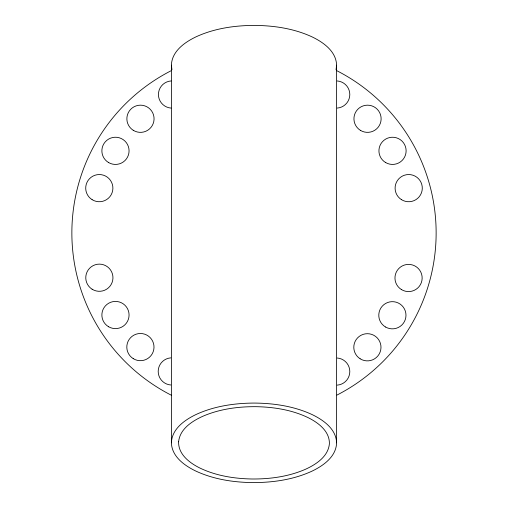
<?xml version="1.0" encoding="UTF-8"?>
<svg xmlns="http://www.w3.org/2000/svg" width="508" height="508" viewBox="0 0 508 508"><rect width="100%" height="100%" fill="white"/><g stroke="black" fill="none" stroke-linecap="round" stroke-linejoin="round"><path stroke-width="0.76" d="M171.399 65.164C171.818 51.276 184.772 42.202 196.145 36.779C214.186 28.473 234.271 25.514 254 25.4C273.729 25.514 293.815 28.473 311.855 36.779C323.228 42.202 336.182 51.276 336.601 65.164L336.601 442.836C336.182 456.724 323.228 465.798 311.855 471.221C293.815 479.527 273.729 482.486 254 482.6C234.271 482.486 214.186 479.527 196.145 471.221C184.772 465.798 171.818 456.724 171.399 442.836L171.399 65.164L171.939 69.698M171.399 442.836C171.818 428.955 184.772 419.875 196.145 414.458C214.186 406.146 234.271 403.187 254 403.073C273.729 403.187 293.815 406.146 311.855 414.458C323.228 419.875 336.182 428.955 336.601 442.836M336.601 65.164L336.061 69.698M171.056 108.077A13.595 13.595 0 0 1 158.433 94.52A13.595 13.595 0 0 1 171.056 80.956M337.179 80.956A13.595 13.595 0 0 1 349.802 94.52A13.595 13.595 0 0 1 337.179 108.077M337.179 358.007A13.595 13.595 0 0 1 349.802 371.57A13.595 13.595 0 0 1 337.179 385.134M170.821 384.988A13.595 13.595 0 0 1 158.198 371.431A13.595 13.595 0 0 1 170.821 357.867M336.544 70.568A182.137 182.137 0 0 1 336.963 395.072M171.456 395.281A182.137 182.137 0 0 1 171.037 70.777M178.613 441.801C178.181 454.311 189.63 462.953 199.739 467.957C215.919 475.786 234.08 478.65 251.93 478.993C270.059 479.133 288.506 476.631 305.245 469.379C315.919 464.541 328.162 456.667 329.387 443.871C329.819 431.362 318.37 422.726 308.261 417.716C292.081 409.886 273.92 407.022 256.07 406.679C237.941 406.54 219.494 409.048 202.756 416.3C192.081 421.138 179.838 429.006 178.613 441.801M92.113 289.217A13.595 13.595 0 0 0 112.947 278.244A13.595 13.595 0 0 0 93.028 265.69A13.595 13.595 0 0 0 92.113 289.217M133.217 130.27A13.595 13.595 0 0 0 154.057 119.297A13.595 13.595 0 0 0 134.131 106.737A13.595 13.595 0 0 0 133.217 130.27M401.447 199.638A13.595 13.595 0 0 0 422.281 188.665A13.595 13.595 0 0 0 402.361 176.105A13.595 13.595 0 0 0 401.447 199.638M360.14 358.781A13.595 13.595 0 0 0 380.981 347.809A13.595 13.595 0 0 0 361.061 335.255A13.595 13.595 0 0 0 360.14 358.781M133.229 358.635A13.595 13.595 0 0 0 154 347.529A13.595 13.595 0 0 0 133.998 335.096A13.595 13.595 0 0 0 133.229 358.635M92.126 199.682A13.595 13.595 0 0 0 112.89 188.582A13.595 13.595 0 0 0 92.888 176.149A13.595 13.595 0 0 0 92.126 199.682M360.356 130.315A13.595 13.595 0 0 0 381.121 119.209A13.595 13.595 0 0 0 361.118 106.782A13.595 13.595 0 0 0 360.356 130.315M401.384 289.535A13.595 13.595 0 0 0 422.148 278.428A13.595 13.595 0 0 0 402.152 265.995A13.595 13.595 0 0 0 401.384 289.535M385.578 327.025A13.595 13.595 0 0 0 405.981 315.258A13.595 13.595 0 0 0 385.597 303.473A13.595 13.595 0 0 0 385.578 327.025M385.731 162.611A13.595 13.595 0 0 0 406.121 150.832A13.595 13.595 0 0 0 385.731 139.059A13.595 13.595 0 0 0 385.731 162.611M108.674 162.611A13.595 13.595 0 0 0 129.07 150.832A13.595 13.595 0 0 0 108.674 139.059A13.595 13.595 0 0 0 108.674 162.611M108.674 326.79A13.595 13.595 0 0 0 129.07 315.011A13.595 13.595 0 0 0 108.674 303.238A13.595 13.595 0 0 0 108.674 326.79"/></g></svg>
